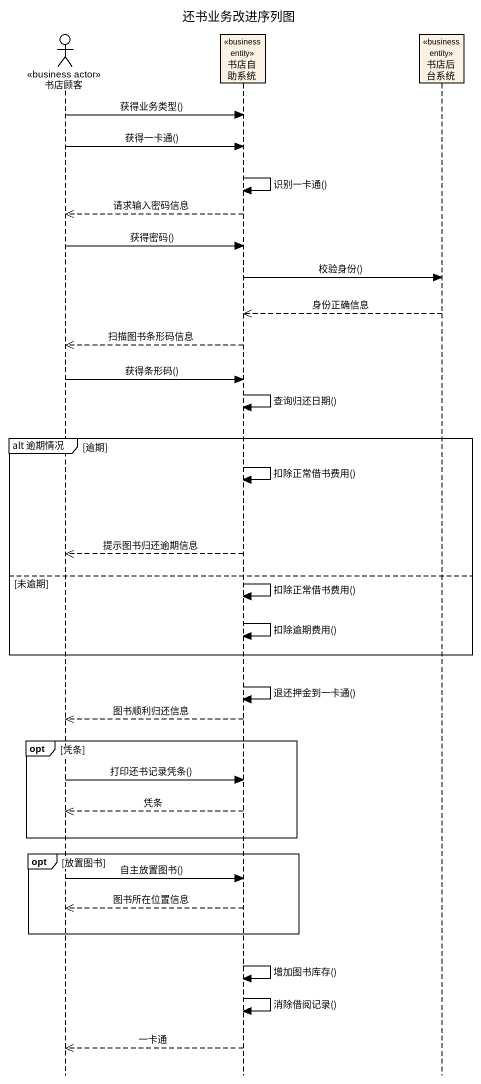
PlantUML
@startuml
title 还书业务改进序列图
hide footbox
actor 书店顾客 <<business actor>>
participant 书店自助系统 <<business entity>>
participant 书店后台系统 <<business entity>>

书店顾客 -> 书店自助系统 : 获得业务类型()
书店顾客 -> 书店自助系统 : 获得一卡通()
书店自助系统 -> 书店自助系统 : 识别一卡通()
书店自助系统 -->> 书店顾客 : 请求输入密码信息
书店顾客 -> 书店自助系统 : 获得密码()
书店自助系统 -> 书店后台系统 : 校验身份()
书店后台系统 -->> 书店自助系统 : 身份正确信息
书店自助系统 -->> 书店顾客 : 扫描图书条形码信息
书店顾客 -> 书店自助系统 : 获得条形码()
书店自助系统 -> 书店自助系统 : 查询归还日期()
group alt 逾期情况 [逾期]
  书店自助系统 -> 书店自助系统 : 扣除正常借书费用()
  书店自助系统 -->> 书店顾客 : 提示图书归还逾期信息
else 未逾期
  书店自助系统 -> 书店自助系统 : 扣除正常借书费用()
  书店自助系统 -> 书店自助系统 : 扣除逾期费用()
end
书店自助系统 -> 书店自助系统 : 退还押金到一卡通()
书店自助系统 -->> 书店顾客 : 图书顺利归还信息
opt 凭条
  书店顾客 -> 书店自助系统 : 打印还书记录凭条()
  书店自助系统 -->> 书店顾客 : 凭条
end
opt 放置图书
  书店顾客 -> 书店自助系统 : 自主放置图书()
  书店自助系统 -->> 书店顾客 : 图书所在位置信息
end
书店自助系统 -> 书店自助系统 : 增加图书库存()
书店自助系统 -> 书店自助系统 : 消除借阅记录()
书店自助系统 -->> 书店顾客 : 一卡通
@enduml
